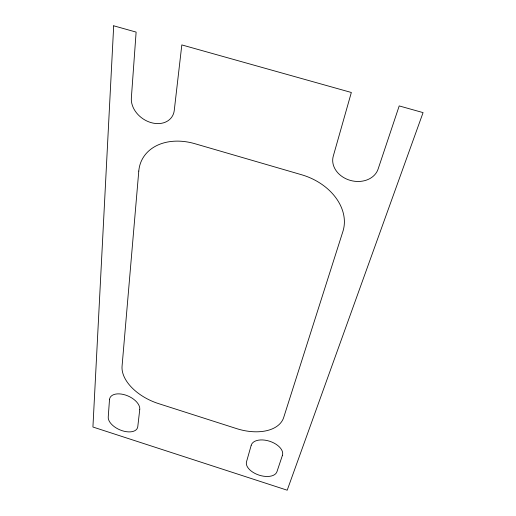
<?xml version="1.0" encoding="UTF-8"?>
<svg xmlns="http://www.w3.org/2000/svg" width="516" height="516" viewBox="0 0 516 516"><rect width="100%" height="100%" fill="white"/><g stroke="black" fill="none" stroke-linecap="round" stroke-linejoin="round"><path stroke-width="0.77" d="M109.489 399.79L108.231 417.096A15.706 8.662 23.7 0 0 122.176 430.705A15.706 8.662 23.7 0 0 137.778 426.661L139.752 409.523M251.182 445.366L246.506 461.846A16.002 8.895 18.3 0 0 259.142 475.159A16.002 8.895 18.3 0 0 276.957 471.695L282.4 455.409M109.495 399.681A16.093 9.088 24 0 1 125.523 395.05A16.093 9.088 24 0 1 139.765 409.42M251.215 445.263A16.402 9.34 18.2 0 1 269.616 441.238A16.402 9.34 18.2 0 1 282.433 455.305M113.688 25.8L92.925 427.022L287.199 490.2L423.075 112.617L399.21 105.922L378.099 169.087A23.343 18.899 14 0 1 350.203 180.361A23.343 18.899 14 0 1 333.265 156.18L351.344 92.487L181.819 44.918L174.266 110.392A23.085 17.892 34.8 0 1 151.078 122.615A23.085 17.892 34.8 0 1 131.348 98.034L136.121 32.095L113.688 25.8M138.785 171.067L122.066 366.167A42.396 25.297 23.1 0 0 158.476 403.583L236.573 428.603A42.828 25.71 19.4 0 0 283.69 417.489L342.914 231.426A53.903 40.828 19.3 0 0 301.621 174.756L194.893 143.706A53.477 39.816 27.7 0 0 138.785 171.067"/></g></svg>
